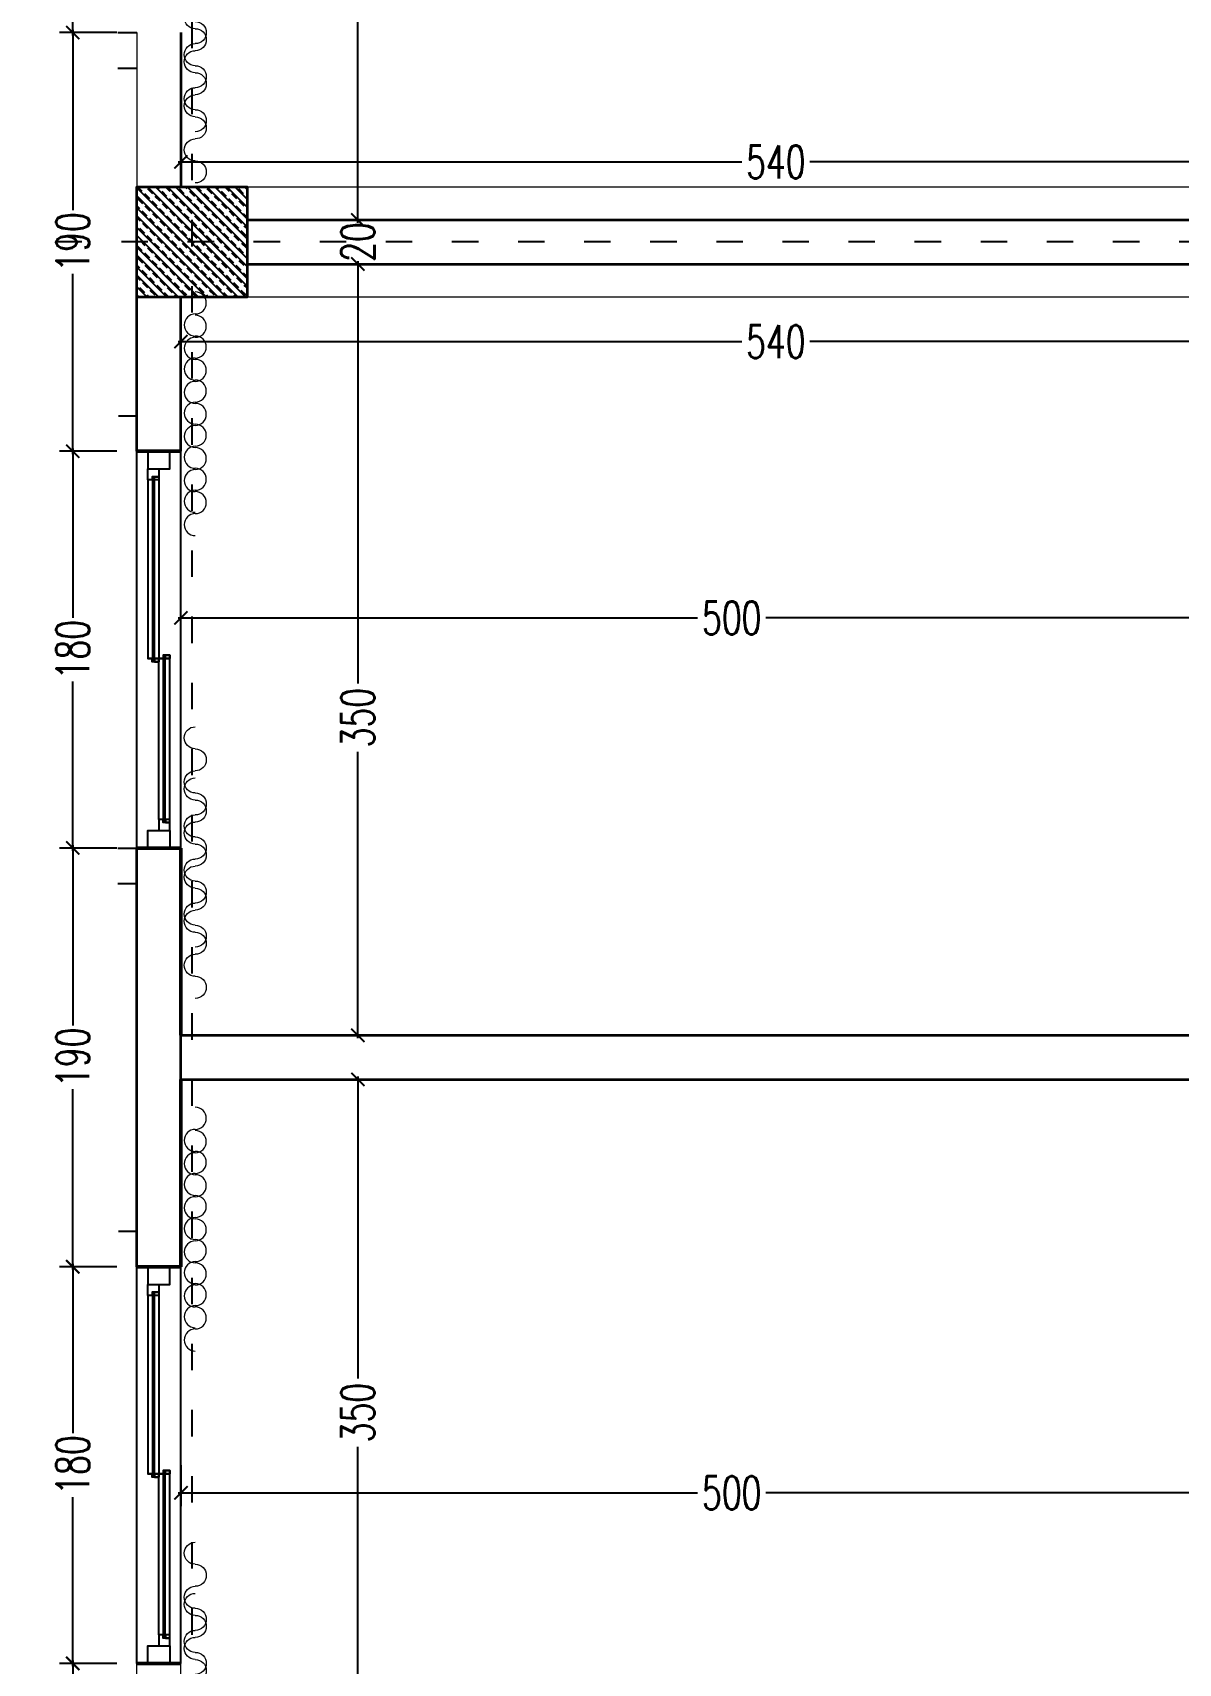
# Model space of a CAD drawing. Header units: centimetres. Extents: x -3207095 to 15275363, y -32656 to 4798027.
# Drawn here: x 690170 to 690690, y 4437309 to 4438049 of the extents above; entities that cross this region are included whole.
import ezdxf

# ---------------------------------------------------------------- set-up
doc = ezdxf.new("R2010")
doc.units = ezdxf.units.CM
doc.linetypes.add('ACAD_ISO03W100', pattern=[30, 12, -18])
doc.linetypes.add('DUZ', pattern=[500, 500])
doc.layers.get('0').update_dxf_attribs({"color": 1, "linetype": 'DUZ'})
for name, color, linetype in [('AGAC', 116, 'Continuous'), ('DIM', 1, 'DUZ'), ('KOLTAR_F', 145, 'Continuous'), ('PEN', 161, 'Continuous'), ('söve', 26, 'DUZ')]:
    doc.layers.add(name, color=color, linetype=linetype)
for name, color, linetype, lineweight in [('cam', 143, 'Continuous', 20), ('DUV', 220, 'Continuous', 50), ('DUVAR', 7, 'Continuous', 35), ('FE_PERDE', 205, 'Continuous', 15), ('gor25', 142, 'Continuous', 25), ('iç duvar', 7, 'Continuous', 50), ('KOLON_F', 3, 'Continuous', 35)]:
    doc.layers.add(name, color=color, linetype=linetype, lineweight=lineweight)
doc.styles.add('DIM', font='ROMANSTW.SHX', dxfattribs={"width": 0.7})
doc.dimstyles.new('1_100', dxfattribs={"dimtxt": 15, "dimasz": 6, "dimexe": 6, "dimexo": 0, "dimgap": 2, "dimtad": 0, "dimdec": 1, "dimzin": 11, "dimdsep": 46, "dimtxsty": 'DIM', "dimblk": 'ARCHTICK', "dimcen": 3, "dimdle": 1.25, "dimclrt": 2, "dimadec": 0, "dimazin": 0, "dimtfac": 1.25, "dimtdec": 1, "dimtix": 1, "dimtofl": 0, "dimtmove": 1, "dimatfit": 3, "dimldrblk": 'ARCHTICK', "dimfxl": 20, "dimfxlon": 1, "dimtolj": 1, "dimtzin": 0, "dimarcsym": 0})
pattern_1 = [(135, (5194629.399, 3777345.264), (-4.4901280605, -4.4901280605), []), (135, (5194629.399, 3777349.754), (-4.4901280605, -4.4901280605), [3.175, -1.5875])]
pattern_2 = [(135, (5195369.399, 3777345.264), (-4.4901280605, -4.4901280605), []), (135, (5195369.399, 3777349.754), (-4.4901280605, -4.4901280605), [3.175, -1.5875])]

# ---------------------------------------------------------------- blocks, each defined once
blk = doc.blocks.new('GEN_BLOCK00601')
at = {"linetype": 'Continuous', "ltscale": 50}
for centre, start, end in [((50, 50), 0, 180), ((250, 50), 0, 180), ((450, 50), 0, 180), ((650, 50), 0, 180), ((850, 50), 0, 180), ((150, 50), 180, 0), ((350, 50), 180, 0), ((550, 50), 180, 0), ((750, 50), 180, 0), ((950, 50), 180, 0)]:
    blk.add_arc(centre, 50, start, end, dxfattribs=at)
for tag in ['Sfb', 'FLOOR']:
    blk.add_attdef(tag, (0, 0), '', height=1)
blk = doc.blocks.new('_ArchTick')
at = {"color": 0, "linetype": 'ByBlock', "const_width": 0.15}
blk.add_lwpolyline([(-0.5, -0.5), (0.5, 0.5)], dxfattribs=at)
blk = doc.blocks.new('*D4830')
at = {"layer": 'Defpoints', "color": 0, "linetype": 'Continuous', "lineweight": 5, "transparency": 16777216}
for p in [(690187.82, 4438228.74), (690216.93, 4438228.74), (690216.93, 4438048.74)]:
    blk.add_point(p, dxfattribs=at)
at = {"layer": 'DIM', "color": 0, "linetype": 'Continuous', "lineweight": -2, "transparency": 16777216}
for p, q in [((690207.82, 4438228.74), (690181.82, 4438228.74)), ((690187.82, 4438229.99), (690187.82, 4438153.24)), ((690187.82, 4438047.49), (690187.82, 4438124.24)), ((690207.82, 4438048.74), (690181.82, 4438048.74))]:
    blk.add_line(p, q, dxfattribs=at)
at = {"layer": 'DIM', "color": 0, "linetype": 'Continuous', "lineweight": -2, "transparency": 16777216, "xscale": 6, "yscale": 6, "zscale": 6}
for p, rotation in [((690187.82, 4438228.74), 90), ((690187.82, 4438048.74), 270)]:
    blk.add_blockref('_ArchTick', p, dxfattribs=dict(at, rotation=rotation))
at = {"layer": 'DIM', "color": 2, "linetype": 'Continuous', "lineweight": 5, "transparency": 16777216, "insert": (690187.82, 4438138.74), "char_height": 15, "attachment_point": 5, "rotation": 90, "style": 'DIM'}
blk.add_mtext('\\A1;180', dxfattribs=at)
blk = doc.blocks.new('*D4831')
at = {"layer": 'Defpoints', "color": 0, "linetype": 'Continuous', "lineweight": 5, "transparency": 16777216}
for p in [(690216.93, 4438048.74), (690187.82, 4437858.74), (690216.93, 4437858.74)]:
    blk.add_point(p, dxfattribs=at)
at = {"layer": 'DIM', "color": 0, "linetype": 'Continuous', "lineweight": -2, "transparency": 16777216}
for p, q in [((690207.82, 4438048.74), (690181.82, 4438048.74)), ((690187.82, 4438049.99), (690187.82, 4437968.24)), ((690187.82, 4437857.49), (690187.82, 4437939.24)), ((690207.82, 4437858.74), (690181.82, 4437858.74))]:
    blk.add_line(p, q, dxfattribs=at)
at = {"layer": 'DIM', "color": 0, "linetype": 'Continuous', "lineweight": -2, "transparency": 16777216, "xscale": 6, "yscale": 6, "zscale": 6}
for p, rotation in [((690187.82, 4438048.74), 90), ((690187.82, 4437858.74), 270)]:
    blk.add_blockref('_ArchTick', p, dxfattribs=dict(at, rotation=rotation))
at = {"layer": 'DIM', "color": 2, "linetype": 'Continuous', "lineweight": 5, "transparency": 16777216, "insert": (690187.82, 4437953.74), "char_height": 15, "attachment_point": 5, "rotation": 90, "style": 'DIM'}
blk.add_mtext('\\A1;190', dxfattribs=at)
blk = doc.blocks.new('*D4832')
at = {"layer": 'Defpoints', "color": 0, "linetype": 'Continuous', "lineweight": 5, "transparency": 16777216}
for p in [(690187.82, 4437858.74), (690216.93, 4437858.74), (690216.93, 4437678.74)]:
    blk.add_point(p, dxfattribs=at)
at = {"layer": 'DIM', "color": 0, "linetype": 'Continuous', "lineweight": -2, "transparency": 16777216}
for p, q in [((690207.82, 4437858.74), (690181.82, 4437858.74)), ((690187.82, 4437859.99), (690187.82, 4437783.24)), ((690187.82, 4437677.49), (690187.82, 4437754.24)), ((690207.82, 4437678.74), (690181.82, 4437678.74))]:
    blk.add_line(p, q, dxfattribs=at)
at = {"layer": 'DIM', "color": 0, "linetype": 'Continuous', "lineweight": -2, "transparency": 16777216, "xscale": 6, "yscale": 6, "zscale": 6}
for p, rotation in [((690187.82, 4437858.74), 90), ((690187.82, 4437678.74), 270)]:
    blk.add_blockref('_ArchTick', p, dxfattribs=dict(at, rotation=rotation))
at = {"layer": 'DIM', "color": 2, "linetype": 'Continuous', "lineweight": 5, "transparency": 16777216, "insert": (690187.82, 4437768.74), "char_height": 15, "attachment_point": 5, "rotation": 90, "style": 'DIM'}
blk.add_mtext('\\A1;180', dxfattribs=at)
blk = doc.blocks.new('*D4833')
at = {"layer": 'Defpoints', "color": 0, "linetype": 'Continuous', "lineweight": 5, "transparency": 16777216}
for p in [(690187.82, 4437678.74), (690216.93, 4437678.74), (690216.93, 4437488.74)]:
    blk.add_point(p, dxfattribs=at)
at = {"layer": 'DIM', "color": 0, "linetype": 'Continuous', "lineweight": -2, "transparency": 16777216}
for p, q in [((690207.82, 4437678.74), (690181.82, 4437678.74)), ((690187.82, 4437679.99), (690187.82, 4437598.24)), ((690187.82, 4437487.49), (690187.82, 4437569.24)), ((690207.82, 4437488.74), (690181.82, 4437488.74))]:
    blk.add_line(p, q, dxfattribs=at)
at = {"layer": 'DIM', "color": 0, "linetype": 'Continuous', "lineweight": -2, "transparency": 16777216, "xscale": 6, "yscale": 6, "zscale": 6}
for p, rotation in [((690187.82, 4437678.74), 90), ((690187.82, 4437488.74), 270)]:
    blk.add_blockref('_ArchTick', p, dxfattribs=dict(at, rotation=rotation))
at = {"layer": 'DIM', "color": 2, "linetype": 'Continuous', "lineweight": 5, "transparency": 16777216, "insert": (690187.82, 4437583.74), "char_height": 15, "attachment_point": 5, "rotation": 90, "style": 'DIM'}
blk.add_mtext('\\A1;190', dxfattribs=at)
blk = doc.blocks.new('*D4834')
at = {"layer": 'Defpoints', "color": 0, "linetype": 'Continuous', "lineweight": 5, "transparency": 16777216}
for p in [(690187.82, 4437488.74), (690216.93, 4437488.74), (690216.93, 4437308.74)]:
    blk.add_point(p, dxfattribs=at)
at = {"layer": 'DIM', "color": 0, "linetype": 'Continuous', "lineweight": -2, "transparency": 16777216}
for p, q in [((690207.82, 4437488.74), (690181.82, 4437488.74)), ((690187.82, 4437489.99), (690187.82, 4437413.24)), ((690187.82, 4437307.49), (690187.82, 4437384.24)), ((690207.82, 4437308.74), (690181.82, 4437308.74))]:
    blk.add_line(p, q, dxfattribs=at)
at = {"layer": 'DIM', "color": 0, "linetype": 'Continuous', "lineweight": -2, "transparency": 16777216, "xscale": 6, "yscale": 6, "zscale": 6}
for p, rotation in [((690187.82, 4437488.74), 90), ((690187.82, 4437308.74), 270)]:
    blk.add_blockref('_ArchTick', p, dxfattribs=dict(at, rotation=rotation))
at = {"layer": 'DIM', "color": 2, "linetype": 'Continuous', "lineweight": 5, "transparency": 16777216, "insert": (690187.82, 4437398.74), "char_height": 15, "attachment_point": 5, "rotation": 90, "style": 'DIM'}
blk.add_mtext('\\A1;180', dxfattribs=at)
blk = doc.blocks.new('*D4835')
at = {"layer": 'Defpoints', "color": 0, "linetype": 'Continuous', "lineweight": 5, "transparency": 16777216}
for p in [(690187.82, 4437308.74), (690216.93, 4437308.74), (690216.93, 4437118.74)]:
    blk.add_point(p, dxfattribs=at)
at = {"layer": 'DIM', "color": 0, "linetype": 'Continuous', "lineweight": -2, "transparency": 16777216}
for p, q in [((690207.82, 4437308.74), (690181.82, 4437308.74)), ((690187.82, 4437309.99), (690187.82, 4437228.24)), ((690187.82, 4437117.49), (690187.82, 4437199.24)), ((690207.82, 4437118.74), (690181.82, 4437118.74))]:
    blk.add_line(p, q, dxfattribs=at)
at = {"layer": 'DIM', "color": 0, "linetype": 'Continuous', "lineweight": -2, "transparency": 16777216, "xscale": 6, "yscale": 6, "zscale": 6}
for p, rotation in [((690187.82, 4437308.74), 90), ((690187.82, 4437118.74), 270)]:
    blk.add_blockref('_ArchTick', p, dxfattribs=dict(at, rotation=rotation))
at = {"layer": 'DIM', "color": 2, "linetype": 'Continuous', "lineweight": 5, "transparency": 16777216, "insert": (690187.82, 4437213.74), "char_height": 15, "attachment_point": 5, "rotation": 90, "style": 'DIM'}
blk.add_mtext('\\A1;190', dxfattribs=at)
blk = doc.blocks.new('*D4845')
at = {"layer": 'Defpoints', "color": 0, "linetype": 'Continuous', "lineweight": 5, "transparency": 16777216}
for p in [(690158.36, 4439758.74), (690181.82, 4439758.74), (690181.82, 4436818.74)]:
    blk.add_point(p, dxfattribs=at)
at = {"layer": 'DIM', "color": 0, "linetype": 'Continuous', "lineweight": -2, "transparency": 16777216}
for p, q in [((690178.36, 4439758.74), (690152.36, 4439758.74)), ((690158.36, 4439759.99), (690158.36, 4438309.24)), ((690158.36, 4436817.49), (690158.36, 4438268.24)), ((690178.36, 4436818.74), (690152.36, 4436818.74))]:
    blk.add_line(p, q, dxfattribs=at)
at = {"layer": 'DIM', "color": 0, "linetype": 'Continuous', "lineweight": -2, "transparency": 16777216, "xscale": 6, "yscale": 6, "zscale": 6}
for p, rotation in [((690158.36, 4439758.74), 90), ((690158.36, 4436818.74), 270)]:
    blk.add_blockref('_ArchTick', p, dxfattribs=dict(at, rotation=rotation))
at = {"layer": 'DIM', "color": 2, "linetype": 'Continuous', "lineweight": 5, "transparency": 16777216, "insert": (690158.36, 4438288.74), "char_height": 15, "attachment_point": 5, "rotation": 90, "style": 'DIM'}
blk.add_mtext('\\A1;2940', dxfattribs=at)
blk = doc.blocks.new('*D5748')
at = {"layer": 'Defpoints', "color": 0, "linetype": 'Continuous', "lineweight": 5, "transparency": 16777216}
for p in [(690266.93, 4438313.74), (690277.77, 4437963.74), (690317.21, 4437963.74)]:
    blk.add_point(p, dxfattribs=at)
at = {"layer": 'DIM', "color": 0, "linetype": 'Continuous', "lineweight": -2, "transparency": 16777216}
for p, q in [((690297.21, 4438313.74), (690323.21, 4438313.74)), ((690317.21, 4438314.99), (690317.21, 4438184.91)), ((690317.21, 4437962.49), (690317.21, 4438153.91)), ((690297.21, 4437963.74), (690323.21, 4437963.74))]:
    blk.add_line(p, q, dxfattribs=at)
at = {"layer": 'DIM', "color": 0, "linetype": 'Continuous', "lineweight": -2, "transparency": 16777216, "xscale": 6, "yscale": 6, "zscale": 6}
for p, rotation in [((690317.21, 4438313.74), 90), ((690317.21, 4437963.74), 270)]:
    blk.add_blockref('_ArchTick', p, dxfattribs=dict(at, rotation=rotation))
at = {"layer": 'DIM', "color": 2, "linetype": 'Continuous', "lineweight": 5, "transparency": 16777216, "insert": (690317.21, 4438169.41), "char_height": 15, "attachment_point": 5, "rotation": 90, "style": 'DIM'}
blk.add_mtext('\\A1;350', dxfattribs=at)
blk = doc.blocks.new('*D5749')
at = {"layer": 'Defpoints', "color": 0, "linetype": 'Continuous', "lineweight": 5, "transparency": 16777216}
for p in [(690277.77, 4437963.74), (690277.77, 4437943.74), (690317.21, 4437943.74)]:
    blk.add_point(p, dxfattribs=at)
at = {"layer": 'DIM', "color": 0, "linetype": 'Continuous', "lineweight": -2, "transparency": 16777216}
for p, q in [((690317.21, 4437963.74), (690317.21, 4437969.74)), ((690297.21, 4437963.74), (690323.21, 4437963.74)), ((690297.21, 4437943.74), (690323.21, 4437943.74)), ((690317.21, 4437943.74), (690317.21, 4437937.74))]:
    blk.add_line(p, q, dxfattribs=at)
at = {"layer": 'DIM', "color": 0, "linetype": 'Continuous', "lineweight": -2, "transparency": 16777216, "xscale": 6, "yscale": 6, "zscale": 6}
for p, rotation in [((690317.21, 4437963.74), 270), ((690317.21, 4437943.74), 90)]:
    blk.add_blockref('_ArchTick', p, dxfattribs=dict(at, rotation=rotation))
at = {"layer": 'DIM', "color": 2, "linetype": 'Continuous', "lineweight": 5, "transparency": 16777216, "insert": (690317.21, 4437953.74), "char_height": 15, "attachment_point": 5, "rotation": 90, "style": 'DIM'}
blk.add_mtext('\\A1;20', dxfattribs=at)
blk = doc.blocks.new('*D5750')
at = {"layer": 'Defpoints', "color": 0, "linetype": 'Continuous', "lineweight": 5, "transparency": 16777216}
for p in [(690277.77, 4437943.74), (690277.77, 4437593.74), (690317.21, 4437593.74)]:
    blk.add_point(p, dxfattribs=at)
at = {"layer": 'DIM', "color": 0, "linetype": 'Continuous', "lineweight": -2, "transparency": 16777216}
for p, q in [((690297.21, 4437943.74), (690323.21, 4437943.74)), ((690317.21, 4437944.99), (690317.21, 4437753.37)), ((690317.21, 4437592.49), (690317.21, 4437722.37)), ((690297.21, 4437593.74), (690323.21, 4437593.74))]:
    blk.add_line(p, q, dxfattribs=at)
at = {"layer": 'DIM', "color": 0, "linetype": 'Continuous', "lineweight": -2, "transparency": 16777216, "xscale": 6, "yscale": 6, "zscale": 6}
for p, rotation in [((690317.21, 4437943.74), 90), ((690317.21, 4437593.74), 270)]:
    blk.add_blockref('_ArchTick', p, dxfattribs=dict(at, rotation=rotation))
at = {"layer": 'DIM', "color": 2, "linetype": 'Continuous', "lineweight": 5, "transparency": 16777216, "insert": (690317.21, 4437737.87), "char_height": 15, "attachment_point": 5, "rotation": 90, "style": 'DIM'}
blk.add_mtext('\\A1;350', dxfattribs=at)
blk = doc.blocks.new('*D5751')
at = {"layer": 'Defpoints', "color": 0, "linetype": 'Continuous', "lineweight": 5, "transparency": 16777216}
for p in [(690277.77, 4437573.74), (690277.77, 4437223.74), (690317.21, 4437223.74)]:
    blk.add_point(p, dxfattribs=at)
at = {"layer": 'DIM', "color": 0, "linetype": 'Continuous', "lineweight": -2, "transparency": 16777216}
for p, q in [((690297.21, 4437573.74), (690323.21, 4437573.74)), ((690317.21, 4437574.99), (690317.21, 4437438.05)), ((690317.21, 4437222.49), (690317.21, 4437407.05)), ((690297.21, 4437223.74), (690323.21, 4437223.74))]:
    blk.add_line(p, q, dxfattribs=at)
at = {"layer": 'DIM', "color": 0, "linetype": 'Continuous', "lineweight": -2, "transparency": 16777216, "xscale": 6, "yscale": 6, "zscale": 6}
for p, rotation in [((690317.21, 4437573.74), 90), ((690317.21, 4437223.74), 270)]:
    blk.add_blockref('_ArchTick', p, dxfattribs=dict(at, rotation=rotation))
at = {"layer": 'DIM', "color": 2, "linetype": 'Continuous', "lineweight": 5, "transparency": 16777216, "insert": (690317.21, 4437422.55), "char_height": 15, "attachment_point": 5, "rotation": 90, "style": 'DIM'}
blk.add_mtext('\\A1;350', dxfattribs=at)
blk = doc.blocks.new('*D4863')
at = {"layer": 'Defpoints', "color": 0, "linetype": 'Continuous', "lineweight": 5, "transparency": 16777216}
for p in [(690236.93, 4437908.52), (690236.93, 4437907.43), (690776.93, 4437909.74)]:
    blk.add_point(p, dxfattribs=at)
at = {"layer": 'DIM', "color": 0, "linetype": 'Continuous', "lineweight": -2, "transparency": 16777216}
for p, q in [((690236.93, 4437907.43), (690236.93, 4437914.52)), ((690235.68, 4437908.52), (690491.43, 4437908.52)), ((690778.18, 4437908.52), (690522.43, 4437908.52)), ((690776.93, 4437909.74), (690776.93, 4437902.52))]:
    blk.add_line(p, q, dxfattribs=at)
at = {"layer": 'DIM', "color": 0, "linetype": 'Continuous', "lineweight": -2, "transparency": 16777216, "xscale": 6, "yscale": 6, "zscale": 6, "rotation": 180}
blk.add_blockref('_ArchTick', (690236.93, 4437908.52), dxfattribs=at)
at = {"layer": 'DIM', "color": 0, "linetype": 'Continuous', "lineweight": -2, "transparency": 16777216, "xscale": 6, "yscale": 6, "zscale": 6}
blk.add_blockref('_ArchTick', (690776.93, 4437908.52), dxfattribs=at)
at = {"layer": 'DIM', "color": 2, "linetype": 'Continuous', "lineweight": 5, "transparency": 16777216, "insert": (690506.93, 4437908.52), "char_height": 15, "attachment_point": 5, "style": 'DIM'}
blk.add_mtext('\\A1;540', dxfattribs=at)
blk = doc.blocks.new('*D4876')
at = {"layer": 'Defpoints', "color": 0, "linetype": 'Continuous', "lineweight": 5, "transparency": 16777216}
for p in [(690236.93, 4437783.16), (690236.93, 4437768.74), (690736.93, 4437768.74)]:
    blk.add_point(p, dxfattribs=at)
at = {"layer": 'DIM', "color": 0, "linetype": 'Continuous', "lineweight": -2, "transparency": 16777216}
for p, q in [((690236.93, 4437768.74), (690236.93, 4437789.16)), ((690736.93, 4437768.74), (690736.93, 4437789.16)), ((690235.68, 4437783.16), (690471.43, 4437783.16)), ((690738.18, 4437783.16), (690502.43, 4437783.16))]:
    blk.add_line(p, q, dxfattribs=at)
at = {"layer": 'DIM', "color": 0, "linetype": 'Continuous', "lineweight": -2, "transparency": 16777216, "xscale": 6, "yscale": 6, "zscale": 6, "rotation": 180}
blk.add_blockref('_ArchTick', (690236.93, 4437783.16), dxfattribs=at)
at = {"layer": 'DIM', "color": 0, "linetype": 'Continuous', "lineweight": -2, "transparency": 16777216, "xscale": 6, "yscale": 6, "zscale": 6}
blk.add_blockref('_ArchTick', (690736.93, 4437783.16), dxfattribs=at)
at = {"layer": 'DIM', "color": 2, "linetype": 'Continuous', "lineweight": 5, "transparency": 16777216, "insert": (690486.93, 4437783.16), "char_height": 15, "attachment_point": 5, "style": 'DIM'}
blk.add_mtext('\\A1;500', dxfattribs=at)
blk = doc.blocks.new('*D5711')
at = {"layer": 'Defpoints', "color": 0, "linetype": 'Continuous', "lineweight": 5, "transparency": 16777216}
for p in [(0, 4437573.74), (-26.4, 4437528.74), (690996.93, 4437528.74)]:
    blk.add_point(p, dxfattribs=at)
at = {"layer": 'DIM', "color": 0, "linetype": 'Continuous', "lineweight": -2, "transparency": 16777216}
for p, q in [((-6.4, 4437573.74), (-32.4, 4437573.74)), ((-26.4, 4437574.99), (-26.4, 4437561.74)), ((-26.4, 4437527.49), (-26.4, 4437540.74)), ((-6.4, 4437528.74), (-32.4, 4437528.74))]:
    blk.add_line(p, q, dxfattribs=at)
at = {"layer": 'DIM', "color": 0, "linetype": 'Continuous', "lineweight": -2, "transparency": 16777216, "xscale": 6, "yscale": 6, "zscale": 6}
for p, rotation in [((-26.4, 4437573.74), 90), ((-26.4, 4437528.74), 270)]:
    blk.add_blockref('_ArchTick', p, dxfattribs=dict(at, rotation=rotation))
at = {"layer": 'DIM', "color": 2, "linetype": 'Continuous', "lineweight": 5, "transparency": 16777216, "insert": (-26.4, 4437551.24), "char_height": 15, "attachment_point": 5, "rotation": 90, "style": 'DIM'}
blk.add_mtext('\\A1;45', dxfattribs=at)
blk = doc.blocks.new('*D5712')
at = {"layer": 'Defpoints', "color": 0, "linetype": 'Continuous', "lineweight": 5, "transparency": 16777216}
for p in [(690236.93, 4437398.74), (690736.93, 4437398.74), (690236.93, 4437386.14)]:
    blk.add_point(p, dxfattribs=at)
at = {"layer": 'DIM', "color": 0, "linetype": 'Continuous', "lineweight": -2, "transparency": 16777216}
for p, q in [((690236.93, 4437398.74), (690236.93, 4437380.14)), ((690736.93, 4437398.74), (690736.93, 4437380.14)), ((690235.68, 4437386.14), (690471.43, 4437386.14)), ((690738.18, 4437386.14), (690502.43, 4437386.14))]:
    blk.add_line(p, q, dxfattribs=at)
at = {"layer": 'DIM', "color": 0, "linetype": 'Continuous', "lineweight": -2, "transparency": 16777216, "xscale": 6, "yscale": 6, "zscale": 6, "rotation": 180}
blk.add_blockref('_ArchTick', (690236.93, 4437386.14), dxfattribs=at)
at = {"layer": 'DIM', "color": 0, "linetype": 'Continuous', "lineweight": -2, "transparency": 16777216, "xscale": 6, "yscale": 6, "zscale": 6}
blk.add_blockref('_ArchTick', (690736.93, 4437386.14), dxfattribs=at)
at = {"layer": 'DIM', "color": 2, "linetype": 'Continuous', "lineweight": 5, "transparency": 16777216, "insert": (690486.93, 4437386.14), "char_height": 15, "attachment_point": 5, "style": 'DIM'}
blk.add_mtext('\\A1;500', dxfattribs=at)
blk = doc.blocks.new('*D4606')
at = {"layer": 'Defpoints', "color": 0, "linetype": 'Continuous', "lineweight": 5, "transparency": 16777216}
for p in [(690236.93, 4437990.08), (690236.93, 4437990.08), (690776.93, 4437990.08)]:
    blk.add_point(p, dxfattribs=at)
at = {"layer": 'DIM', "color": 0, "linetype": 'Continuous', "lineweight": -2, "transparency": 16777216}
for p, q in [((690236.93, 4437990.08), (690236.93, 4437996.08)), ((690776.93, 4437990.08), (690776.93, 4437996.08)), ((690235.68, 4437990.08), (690491.43, 4437990.08)), ((690778.18, 4437990.08), (690522.43, 4437990.08))]:
    blk.add_line(p, q, dxfattribs=at)
at = {"layer": 'DIM', "color": 0, "linetype": 'Continuous', "lineweight": -2, "transparency": 16777216, "xscale": 6, "yscale": 6, "zscale": 6, "rotation": 180}
blk.add_blockref('_ArchTick', (690236.93, 4437990.08), dxfattribs=at)
at = {"layer": 'DIM', "color": 0, "linetype": 'Continuous', "lineweight": -2, "transparency": 16777216, "xscale": 6, "yscale": 6, "zscale": 6}
blk.add_blockref('_ArchTick', (690776.93, 4437990.08), dxfattribs=at)
at = {"layer": 'DIM', "color": 2, "linetype": 'Continuous', "lineweight": 5, "transparency": 16777216, "insert": (690506.93, 4437990.08), "char_height": 15, "attachment_point": 5, "style": 'DIM'}
blk.add_mtext('\\A1;540', dxfattribs=at)
blk = doc.blocks.new('*D5819')
at = {"layer": 'Defpoints', "color": 0, "linetype": 'Continuous', "lineweight": 5, "transparency": 16777216}
for p in [(691256.93, 4438668.74), (0, 4437978.74), (691238.54, 4437978.74)]:
    blk.add_point(p, dxfattribs=at)
at = {"layer": 'DIM', "color": 0, "linetype": 'Continuous', "lineweight": -2, "transparency": 16777216}
for p, q in [((691256.93, 4438668.74), (691232.54, 4438668.74)), ((691238.54, 4438669.99), (691238.54, 4438339.24)), ((691238.54, 4437977.49), (691238.54, 4438308.24)), ((691218.54, 4437978.74), (691244.54, 4437978.74))]:
    blk.add_line(p, q, dxfattribs=at)
at = {"layer": 'DIM', "color": 0, "linetype": 'Continuous', "lineweight": -2, "transparency": 16777216, "xscale": 6, "yscale": 6, "zscale": 6}
for p, rotation in [((691238.54, 4438668.74), 90), ((691238.54, 4437978.74), 270)]:
    blk.add_blockref('_ArchTick', p, dxfattribs=dict(at, rotation=rotation))
at = {"layer": 'DIM', "color": 2, "linetype": 'Continuous', "lineweight": 5, "transparency": 16777216, "insert": (691238.54, 4438323.74), "char_height": 15, "attachment_point": 5, "rotation": 90, "style": 'DIM'}
blk.add_mtext('\\A1;690', dxfattribs=at)

msp = doc.modelspace()

# ---------------------------------------------------------------- hatches: boundary and pattern name
at = {"layer": 'KOLTAR_F'}
h = msp.add_hatch(dxfattribs=at)
h.set_pattern_fill('ANSI33', color=256, angle=90, style=0)
h.set_pattern_definition(pattern_1)
h.paths.add_polyline_path([(690216.93, 4437928.74), (690216.93, 4437978.74), (690266.93, 4437978.74), (690266.93, 4437928.74)])
h = msp.add_hatch(dxfattribs=at)
h.set_pattern_fill('ANSI33', color=256, angle=90, style=0)
h.set_pattern_definition(pattern_1)
h.paths.add_polyline_path([(690216.93, 4437928.74), (690216.93, 4437978.74), (690266.93, 4437978.74), (690266.93, 4437928.74)])
h = msp.add_hatch(dxfattribs=at)
h.set_pattern_fill('ANSI33', color=256, angle=90, style=0)
h.set_pattern_definition(pattern_2)
h.paths.add_polyline_path([(690216.93, 4437928.74), (690216.93, 4437978.74), (690266.93, 4437978.74), (690266.93, 4437928.74)])
h = msp.add_hatch(dxfattribs=at)
h.set_pattern_fill('ANSI33', color=256, angle=90, style=0)
h.set_pattern_definition(pattern_2)
h.paths.add_polyline_path([(690216.93, 4437928.74), (690216.93, 4437978.74), (690266.93, 4437978.74), (690266.93, 4437928.74)])
h = msp.add_hatch(dxfattribs=at)
h.set_pattern_fill('ANSI33', color=256, angle=90, style=0)
h.set_pattern_definition(pattern_2)
h.paths.add_polyline_path([(690216.93, 4437928.74), (690216.93, 4437978.74), (690266.93, 4437978.74), (690266.93, 4437928.74)])
h = msp.add_hatch(dxfattribs=at)
h.set_pattern_fill('ANSI33', color=256, angle=90, style=0)
h.set_pattern_definition(pattern_2)
h.paths.add_polyline_path([(690216.93, 4437928.74), (690216.93, 4437978.74), (690266.93, 4437978.74), (690266.93, 4437928.74)])

# ---------------------------------------------------------------- linework, layer by layer
at = {"color": 232, "linetype": 'ACAD_ISO03W100'}
for p, q in [((690241.93, 4439853.74), (690241.93, 4436723.74)), ((694061.93, 4437953.74), (690121.93, 4437953.74))]:
    msp.add_line(p, q, dxfattribs=at)
at = {"layer": 'AGAC'}
for p, q in [((690216.93, 4437678.74), (690216.93, 4437858.74)), ((690216.93, 4437678.74), (690216.93, 4437858.74)), ((690216.93, 4437678.74), (690216.93, 4437858.74)), ((690236.93, 4437678.74), (690236.93, 4437858.74)), ((690236.93, 4437678.74), (690236.93, 4437858.74)), ((690236.93, 4437678.74), (690236.93, 4437858.74)), ((690216.93, 4437308.74), (690216.93, 4437488.74)), ((690216.93, 4437308.74), (690216.93, 4437488.74)), ((690216.93, 4437308.74), (690216.93, 4437488.74)), ((690236.93, 4437308.74), (690236.93, 4437488.74)), ((690236.93, 4437308.74), (690236.93, 4437488.74)), ((690236.93, 4437308.74), (690236.93, 4437488.74))]:
    msp.add_line(p, q, dxfattribs=at)
at = {"layer": 'cam'}
for p, q in [((690223.93, 4437847.24), (690223.93, 4437763.24)), ((690223.93, 4437847.24), (690223.93, 4437763.24)), ((690223.93, 4437847.24), (690223.93, 4437763.24)), ((690224.43, 4437847.24), (690224.43, 4437763.24)), ((690224.43, 4437847.24), (690224.43, 4437763.24)), ((690224.43, 4437847.24), (690224.43, 4437763.24)), ((690224.93, 4437847.24), (690224.93, 4437763.24)), ((690224.93, 4437847.24), (690224.93, 4437763.24)), ((690224.93, 4437847.24), (690224.93, 4437763.24)), ((690228.93, 4437690.24), (690228.93, 4437766.24)), ((690228.93, 4437690.24), (690228.93, 4437766.24)), ((690228.93, 4437690.24), (690228.93, 4437766.24)), ((690229.43, 4437690.24), (690229.43, 4437766.24)), ((690229.43, 4437690.24), (690229.43, 4437766.24)), ((690229.43, 4437690.24), (690229.43, 4437766.24)), ((690229.93, 4437690.24), (690229.93, 4437766.24)), ((690229.93, 4437690.24), (690229.93, 4437766.24)), ((690229.93, 4437690.24), (690229.93, 4437766.24)), ((690223.93, 4437477.24), (690223.93, 4437393.24)), ((690223.93, 4437477.24), (690223.93, 4437393.24)), ((690223.93, 4437477.24), (690223.93, 4437393.24)), ((690224.43, 4437477.24), (690224.43, 4437393.24)), ((690224.43, 4437477.24), (690224.43, 4437393.24)), ((690224.43, 4437477.24), (690224.43, 4437393.24)), ((690224.93, 4437477.24), (690224.93, 4437393.24)), ((690224.93, 4437477.24), (690224.93, 4437393.24)), ((690224.93, 4437477.24), (690224.93, 4437393.24)), ((690228.93, 4437320.24), (690228.93, 4437396.24)), ((690228.93, 4437320.24), (690228.93, 4437396.24)), ((690228.93, 4437320.24), (690228.93, 4437396.24)), ((690229.43, 4437320.24), (690229.43, 4437396.24)), ((690229.43, 4437320.24), (690229.43, 4437396.24)), ((690229.43, 4437320.24), (690229.43, 4437396.24)), ((690229.93, 4437320.24), (690229.93, 4437396.24)), ((690229.93, 4437320.24), (690229.93, 4437396.24)), ((690229.93, 4437320.24), (690229.93, 4437396.24))]:
    msp.add_line(p, q, dxfattribs=at)
at = {"layer": 'DUV'}
for p, q in [((690236.93, 4437858.74), (690216.93, 4437858.74)), ((690236.93, 4437858.74), (690216.93, 4437858.74)), ((690236.93, 4437858.74), (690216.93, 4437858.74)), ((690236.93, 4437858.74), (690216.93, 4437858.74)), ((690236.93, 4437858.74), (690216.93, 4437858.74)), ((690236.93, 4437678.74), (690216.93, 4437678.74)), ((690236.93, 4437678.74), (690216.93, 4437678.74)), ((690236.93, 4437678.74), (690216.93, 4437678.74)), ((690236.93, 4437678.74), (690216.93, 4437678.74)), ((690236.93, 4437678.74), (690216.93, 4437678.74)), ((690236.93, 4437678.74), (690236.93, 4437593.74)), ((690236.93, 4437488.74), (690236.93, 4437573.74)), ((690236.93, 4437488.74), (690216.93, 4437488.74)), ((690236.93, 4437488.74), (690216.93, 4437488.74)), ((690236.93, 4437488.74), (690216.93, 4437488.74)), ((690236.93, 4437488.74), (690216.93, 4437488.74)), ((690236.93, 4437488.74), (690216.93, 4437488.74)), ((690236.93, 4437488.74), (690216.93, 4437488.74)), ((690236.93, 4437488.74), (690216.93, 4437488.74)), ((690236.93, 4437308.74), (690216.93, 4437308.74)), ((690236.93, 4437308.74), (690216.93, 4437308.74)), ((690236.93, 4437308.74), (690216.93, 4437308.74)), ((690236.93, 4437308.74), (690216.93, 4437308.74)), ((690236.93, 4437308.74), (690216.93, 4437308.74)), ((690236.93, 4437308.74), (690216.93, 4437308.74)), ((690236.93, 4437308.74), (690216.93, 4437308.74))]:
    msp.add_line(p, q, dxfattribs=at)
at = {"layer": 'DUVAR'}
for p, q in [((690236.93, 4438048.74), (690236.93, 4437978.74)), ((690236.93, 4438048.74), (690236.93, 4437978.74)), ((690266.93, 4437963.74), (690736.93, 4437963.74)), ((690266.93, 4437943.74), (690736.93, 4437943.74)), ((690216.93, 4437858.74), (690216.93, 4437928.74)), ((690216.93, 4437858.74), (690216.93, 4437928.74)), ((690236.93, 4437858.74), (690236.93, 4437928.74)), ((690236.93, 4437858.74), (690236.93, 4437928.74)), ((690236.93, 4437858.74), (690216.93, 4437858.74)), ((690236.93, 4437858.74), (690216.93, 4437858.74)), ((690236.93, 4437858.74), (690216.93, 4437858.74)), ((690236.93, 4437678.74), (690216.93, 4437678.74)), ((690216.93, 4437488.74), (690216.93, 4437678.74)), ((690236.93, 4437678.74), (690216.93, 4437678.74)), ((690216.93, 4437488.74), (690216.93, 4437678.74)), ((690236.93, 4437678.74), (690216.93, 4437678.74)), ((690236.93, 4437488.74), (690236.93, 4437678.74)), ((690236.93, 4437488.74), (690236.93, 4437678.74)), ((690236.93, 4437593.74), (690236.93, 4437678.74)), ((690236.93, 4437593.74), (690736.93, 4437593.74)), ((690236.93, 4437573.74), (690736.93, 4437573.74)), ((690236.93, 4437573.74), (690236.93, 4437488.74)), ((690236.93, 4437488.74), (690216.93, 4437488.74)), ((690236.93, 4437488.74), (690216.93, 4437488.74)), ((690236.93, 4437488.74), (690216.93, 4437488.74)), ((690236.93, 4437308.74), (690216.93, 4437308.74)), ((690236.93, 4437308.74), (690216.93, 4437308.74)), ((690236.93, 4437308.74), (690216.93, 4437308.74))]:
    msp.add_line(p, q, dxfattribs=at)
at = {"layer": 'gor25'}
for p, q in [((690221.93, 4437845.74), (690221.93, 4437764.74)), ((690221.93, 4437845.74), (690221.93, 4437764.74)), ((690221.93, 4437845.74), (690221.93, 4437764.74)), ((690226.93, 4437845.74), (690226.93, 4437764.74)), ((690226.93, 4437845.74), (690226.93, 4437764.74)), ((690226.93, 4437845.74), (690226.93, 4437764.74)), ((690226.93, 4437691.74), (690226.93, 4437764.74)), ((690226.93, 4437691.74), (690226.93, 4437764.74)), ((690226.93, 4437691.74), (690226.93, 4437764.74)), ((690231.93, 4437691.74), (690231.93, 4437764.74)), ((690231.93, 4437691.74), (690231.93, 4437764.74)), ((690231.93, 4437691.74), (690231.93, 4437764.74)), ((690221.93, 4437475.74), (690221.93, 4437394.74)), ((690221.93, 4437475.74), (690221.93, 4437394.74)), ((690221.93, 4437475.74), (690221.93, 4437394.74)), ((690226.93, 4437475.74), (690226.93, 4437394.74)), ((690226.93, 4437475.74), (690226.93, 4437394.74)), ((690226.93, 4437475.74), (690226.93, 4437394.74)), ((690226.93, 4437321.74), (690226.93, 4437394.74)), ((690226.93, 4437321.74), (690226.93, 4437394.74)), ((690226.93, 4437321.74), (690226.93, 4437394.74)), ((690231.93, 4437321.74), (690231.93, 4437394.74)), ((690231.93, 4437321.74), (690231.93, 4437394.74)), ((690231.93, 4437321.74), (690231.93, 4437394.74))]:
    msp.add_line(p, q, dxfattribs=at)
at = {"layer": 'iç duvar', "color": 7, "lineweight": 18}
for p, q in [((690216.93, 4438048.74), (690216.93, 4437978.74)), ((690216.93, 4438048.74), (690216.93, 4437978.74)), ((690216.93, 4438048.74), (690216.93, 4437978.74)), ((690236.93, 4438048.74), (690236.93, 4437978.74)), ((690216.93, 4437858.74), (690216.93, 4437928.74)), ((690236.93, 4437858.74), (690236.93, 4437928.74)), ((690216.93, 4437488.74), (690216.93, 4437678.74)), ((690216.93, 4437118.74), (690216.93, 4437308.74)), ((690236.93, 4437118.74), (690236.93, 4437308.74))]:
    msp.add_line(p, q, dxfattribs=at)
at = {"layer": 'iç duvar', "color": 252, "linetype": 'Continuous', "lineweight": 5, "true_color": 0x939598}
for p, q in [((690266.93, 4437978.74), (690736.93, 4437978.74)), ((690736.93, 4437928.74), (690266.93, 4437928.74))]:
    msp.add_line(p, q, dxfattribs=at)
at = {"layer": 'KOLON_F'}
msp.add_lwpolyline([(690216.93, 4437928.74), (690216.93, 4437978.74), (690266.93, 4437978.74), (690266.93, 4437928.74)], close=True, dxfattribs=at)
msp.add_lwpolyline([(690216.93, 4437928.74), (690216.93, 4437978.74), (690266.93, 4437978.74), (690266.93, 4437928.74)], close=True, dxfattribs=at)
msp.add_lwpolyline([(690216.93, 4437928.74), (690216.93, 4437978.74), (690266.93, 4437978.74), (690266.93, 4437928.74)], close=True, dxfattribs=at)
msp.add_lwpolyline([(690216.93, 4437928.74), (690216.93, 4437978.74), (690266.93, 4437978.74), (690266.93, 4437928.74)], close=True, dxfattribs=at)
msp.add_lwpolyline([(690216.93, 4437928.74), (690216.93, 4437978.74), (690266.93, 4437978.74), (690266.93, 4437928.74)], close=True, dxfattribs=at)
msp.add_lwpolyline([(690216.93, 4437928.74), (690216.93, 4437978.74), (690266.93, 4437978.74), (690266.93, 4437928.74)], close=True, dxfattribs=at)
at = {"layer": 'PEN'}
for points in [[(690221.93, 4437850.74), (690221.93, 4437850.74), (690231.93, 4437850.74), (690231.93, 4437858.74), (690231.93, 4437858.74), (690221.93, 4437858.74), (690221.93, 4437858.74), (690221.93, 4437858.74), (690221.93, 4437850.74)], [(690221.93, 4437850.74), (690221.93, 4437850.74), (690231.93, 4437850.74), (690231.93, 4437858.74), (690231.93, 4437858.74), (690221.93, 4437858.74), (690221.93, 4437858.74), (690221.93, 4437858.74), (690221.93, 4437850.74)], [(690221.93, 4437850.74), (690221.93, 4437850.74), (690231.93, 4437850.74), (690231.93, 4437858.74), (690231.93, 4437858.74), (690221.93, 4437858.74), (690221.93, 4437858.74), (690221.93, 4437858.74), (690221.93, 4437850.74)], [(690221.93, 4437850.74), (690221.93, 4437850.74), (690226.93, 4437850.74), (690226.93, 4437847.24), (690224.93, 4437847.24), (690223.93, 4437847.24), (690223.93, 4437845.74), (690221.93, 4437845.74), (690221.93, 4437850.74)], [(690221.93, 4437850.74), (690221.93, 4437850.74), (690226.93, 4437850.74), (690226.93, 4437847.24), (690224.93, 4437847.24), (690223.93, 4437847.24), (690223.93, 4437845.74), (690221.93, 4437845.74), (690221.93, 4437850.74)], [(690221.93, 4437850.74), (690221.93, 4437850.74), (690226.93, 4437850.74), (690226.93, 4437847.24), (690224.93, 4437847.24), (690223.93, 4437847.24), (690223.93, 4437845.74), (690221.93, 4437845.74), (690221.93, 4437850.74)], [(690226.93, 4437847.24), (690226.93, 4437845.74), (690224.93, 4437845.74), (690224.93, 4437847.24)], [(690226.93, 4437847.24), (690226.93, 4437845.74), (690224.93, 4437845.74), (690224.93, 4437847.24)], [(690226.93, 4437847.24), (690226.93, 4437845.74), (690224.93, 4437845.74), (690224.93, 4437847.24)], [(690226.93, 4437764.74), (690226.93, 4437764.74), (690231.93, 4437764.74), (690231.93, 4437766.24), (690229.93, 4437766.24), (690228.93, 4437766.24), (690228.93, 4437764.74), (690226.93, 4437764.74), (690226.93, 4437764.74)], [(690226.93, 4437764.74), (690226.93, 4437764.74), (690231.93, 4437764.74), (690231.93, 4437766.24), (690229.93, 4437766.24), (690228.93, 4437766.24), (690228.93, 4437764.74), (690226.93, 4437764.74), (690226.93, 4437764.74)], [(690226.93, 4437764.74), (690226.93, 4437764.74), (690231.93, 4437764.74), (690231.93, 4437766.24), (690229.93, 4437766.24), (690228.93, 4437766.24), (690228.93, 4437764.74), (690226.93, 4437764.74), (690226.93, 4437764.74)], [(690231.93, 4437766.24), (690231.93, 4437764.74), (690229.93, 4437764.74), (690229.93, 4437766.24)], [(690231.93, 4437766.24), (690231.93, 4437764.74), (690229.93, 4437764.74), (690229.93, 4437766.24)], [(690231.93, 4437766.24), (690231.93, 4437764.74), (690229.93, 4437764.74), (690229.93, 4437766.24)], [(690221.93, 4437764.74), (690221.93, 4437764.74), (690226.93, 4437764.74), (690226.93, 4437763.24), (690224.93, 4437763.24), (690223.93, 4437763.24), (690223.93, 4437764.74), (690221.93, 4437764.74), (690221.93, 4437764.74)], [(690221.93, 4437764.74), (690221.93, 4437764.74), (690226.93, 4437764.74), (690226.93, 4437763.24), (690224.93, 4437763.24), (690223.93, 4437763.24), (690223.93, 4437764.74), (690221.93, 4437764.74), (690221.93, 4437764.74)], [(690221.93, 4437764.74), (690221.93, 4437764.74), (690226.93, 4437764.74), (690226.93, 4437763.24), (690224.93, 4437763.24), (690223.93, 4437763.24), (690223.93, 4437764.74), (690221.93, 4437764.74), (690221.93, 4437764.74)], [(690226.93, 4437763.24), (690226.93, 4437764.74), (690224.93, 4437764.74), (690224.93, 4437763.24)], [(690226.93, 4437763.24), (690226.93, 4437764.74), (690224.93, 4437764.74), (690224.93, 4437763.24)], [(690226.93, 4437763.24), (690226.93, 4437764.74), (690224.93, 4437764.74), (690224.93, 4437763.24)], [(690226.93, 4437686.74), (690226.93, 4437686.74), (690231.93, 4437686.74), (690231.93, 4437690.24), (690229.93, 4437690.24), (690228.93, 4437690.24), (690228.93, 4437691.74), (690226.93, 4437691.74), (690226.93, 4437686.74)], [(690226.93, 4437686.74), (690226.93, 4437686.74), (690231.93, 4437686.74), (690231.93, 4437690.24), (690229.93, 4437690.24), (690228.93, 4437690.24), (690228.93, 4437691.74), (690226.93, 4437691.74), (690226.93, 4437686.74)], [(690226.93, 4437686.74), (690226.93, 4437686.74), (690231.93, 4437686.74), (690231.93, 4437690.24), (690229.93, 4437690.24), (690228.93, 4437690.24), (690228.93, 4437691.74), (690226.93, 4437691.74), (690226.93, 4437686.74)], [(690231.93, 4437690.24), (690231.93, 4437691.74), (690229.93, 4437691.74), (690229.93, 4437690.24)], [(690231.93, 4437690.24), (690231.93, 4437691.74), (690229.93, 4437691.74), (690229.93, 4437690.24)], [(690231.93, 4437690.24), (690231.93, 4437691.74), (690229.93, 4437691.74), (690229.93, 4437690.24)], [(690221.93, 4437686.74), (690221.93, 4437686.74), (690231.93, 4437686.74), (690231.93, 4437678.74), (690231.93, 4437678.74), (690221.93, 4437678.74), (690221.93, 4437678.74), (690221.93, 4437678.74), (690221.93, 4437686.74)], [(690221.93, 4437686.74), (690221.93, 4437686.74), (690231.93, 4437686.74), (690231.93, 4437678.74), (690231.93, 4437678.74), (690221.93, 4437678.74), (690221.93, 4437678.74), (690221.93, 4437678.74), (690221.93, 4437686.74)], [(690221.93, 4437686.74), (690221.93, 4437686.74), (690231.93, 4437686.74), (690231.93, 4437678.74), (690231.93, 4437678.74), (690221.93, 4437678.74), (690221.93, 4437678.74), (690221.93, 4437678.74), (690221.93, 4437686.74)], [(690221.93, 4437480.74), (690221.93, 4437480.74), (690231.93, 4437480.74), (690231.93, 4437488.74), (690231.93, 4437488.74), (690221.93, 4437488.74), (690221.93, 4437488.74), (690221.93, 4437488.74), (690221.93, 4437480.74)], [(690221.93, 4437480.74), (690221.93, 4437480.74), (690231.93, 4437480.74), (690231.93, 4437488.74), (690231.93, 4437488.74), (690221.93, 4437488.74), (690221.93, 4437488.74), (690221.93, 4437488.74), (690221.93, 4437480.74)], [(690221.93, 4437480.74), (690221.93, 4437480.74), (690231.93, 4437480.74), (690231.93, 4437488.74), (690231.93, 4437488.74), (690221.93, 4437488.74), (690221.93, 4437488.74), (690221.93, 4437488.74), (690221.93, 4437480.74)], [(690221.93, 4437480.74), (690221.93, 4437480.74), (690226.93, 4437480.74), (690226.93, 4437477.24), (690224.93, 4437477.24), (690223.93, 4437477.24), (690223.93, 4437475.74), (690221.93, 4437475.74), (690221.93, 4437480.74)], [(690221.93, 4437480.74), (690221.93, 4437480.74), (690226.93, 4437480.74), (690226.93, 4437477.24), (690224.93, 4437477.24), (690223.93, 4437477.24), (690223.93, 4437475.74), (690221.93, 4437475.74), (690221.93, 4437480.74)], [(690221.93, 4437480.74), (690221.93, 4437480.74), (690226.93, 4437480.74), (690226.93, 4437477.24), (690224.93, 4437477.24), (690223.93, 4437477.24), (690223.93, 4437475.74), (690221.93, 4437475.74), (690221.93, 4437480.74)], [(690226.93, 4437477.24), (690226.93, 4437475.74), (690224.93, 4437475.74), (690224.93, 4437477.24)], [(690226.93, 4437477.24), (690226.93, 4437475.74), (690224.93, 4437475.74), (690224.93, 4437477.24)], [(690226.93, 4437477.24), (690226.93, 4437475.74), (690224.93, 4437475.74), (690224.93, 4437477.24)], [(690226.93, 4437394.74), (690226.93, 4437394.74), (690231.93, 4437394.74), (690231.93, 4437396.24), (690229.93, 4437396.24), (690228.93, 4437396.24), (690228.93, 4437394.74), (690226.93, 4437394.74), (690226.93, 4437394.74)], [(690226.93, 4437394.74), (690226.93, 4437394.74), (690231.93, 4437394.74), (690231.93, 4437396.24), (690229.93, 4437396.24), (690228.93, 4437396.24), (690228.93, 4437394.74), (690226.93, 4437394.74), (690226.93, 4437394.74)], [(690226.93, 4437394.74), (690226.93, 4437394.74), (690231.93, 4437394.74), (690231.93, 4437396.24), (690229.93, 4437396.24), (690228.93, 4437396.24), (690228.93, 4437394.74), (690226.93, 4437394.74), (690226.93, 4437394.74)], [(690231.93, 4437396.24), (690231.93, 4437394.74), (690229.93, 4437394.74), (690229.93, 4437396.24)], [(690231.93, 4437396.24), (690231.93, 4437394.74), (690229.93, 4437394.74), (690229.93, 4437396.24)], [(690231.93, 4437396.24), (690231.93, 4437394.74), (690229.93, 4437394.74), (690229.93, 4437396.24)], [(690221.93, 4437394.74), (690221.93, 4437394.74), (690226.93, 4437394.74), (690226.93, 4437393.24), (690224.93, 4437393.24), (690223.93, 4437393.24), (690223.93, 4437394.74), (690221.93, 4437394.74), (690221.93, 4437394.74)], [(690221.93, 4437394.74), (690221.93, 4437394.74), (690226.93, 4437394.74), (690226.93, 4437393.24), (690224.93, 4437393.24), (690223.93, 4437393.24), (690223.93, 4437394.74), (690221.93, 4437394.74), (690221.93, 4437394.74)], [(690221.93, 4437394.74), (690221.93, 4437394.74), (690226.93, 4437394.74), (690226.93, 4437393.24), (690224.93, 4437393.24), (690223.93, 4437393.24), (690223.93, 4437394.74), (690221.93, 4437394.74), (690221.93, 4437394.74)], [(690226.93, 4437393.24), (690226.93, 4437394.74), (690224.93, 4437394.74), (690224.93, 4437393.24)], [(690226.93, 4437393.24), (690226.93, 4437394.74), (690224.93, 4437394.74), (690224.93, 4437393.24)], [(690226.93, 4437393.24), (690226.93, 4437394.74), (690224.93, 4437394.74), (690224.93, 4437393.24)], [(690226.93, 4437316.74), (690226.93, 4437316.74), (690231.93, 4437316.74), (690231.93, 4437320.24), (690229.93, 4437320.24), (690228.93, 4437320.24), (690228.93, 4437321.74), (690226.93, 4437321.74), (690226.93, 4437316.74)], [(690226.93, 4437316.74), (690226.93, 4437316.74), (690231.93, 4437316.74), (690231.93, 4437320.24), (690229.93, 4437320.24), (690228.93, 4437320.24), (690228.93, 4437321.74), (690226.93, 4437321.74), (690226.93, 4437316.74)], [(690226.93, 4437316.74), (690226.93, 4437316.74), (690231.93, 4437316.74), (690231.93, 4437320.24), (690229.93, 4437320.24), (690228.93, 4437320.24), (690228.93, 4437321.74), (690226.93, 4437321.74), (690226.93, 4437316.74)], [(690231.93, 4437320.24), (690231.93, 4437321.74), (690229.93, 4437321.74), (690229.93, 4437320.24)], [(690231.93, 4437320.24), (690231.93, 4437321.74), (690229.93, 4437321.74), (690229.93, 4437320.24)], [(690231.93, 4437320.24), (690231.93, 4437321.74), (690229.93, 4437321.74), (690229.93, 4437320.24)], [(690221.93, 4437316.74), (690221.93, 4437316.74), (690231.93, 4437316.74), (690231.93, 4437308.74), (690231.93, 4437308.74), (690221.93, 4437308.74), (690221.93, 4437308.74), (690221.93, 4437308.74), (690221.93, 4437316.74)], [(690221.93, 4437316.74), (690221.93, 4437316.74), (690231.93, 4437316.74), (690231.93, 4437308.74), (690231.93, 4437308.74), (690221.93, 4437308.74), (690221.93, 4437308.74), (690221.93, 4437308.74), (690221.93, 4437316.74)], [(690221.93, 4437316.74), (690221.93, 4437316.74), (690231.93, 4437316.74), (690231.93, 4437308.74), (690231.93, 4437308.74), (690221.93, 4437308.74), (690221.93, 4437308.74), (690221.93, 4437308.74), (690221.93, 4437316.74)]]:
    msp.add_lwpolyline(points, close=True, dxfattribs=at)
at = {"layer": 'söve'}
for p, q in [((690208.35, 4438048.74), (690216.93, 4438048.74)), ((690208.35, 4438032.61), (690216.93, 4438032.61)), ((690208.35, 4438032.61), (690216.93, 4438032.61)), ((690208.56, 4437874.87), (690216.93, 4437874.87)), ((690208.56, 4437874.87), (690216.93, 4437874.87)), ((690208.35, 4437678.74), (690216.93, 4437678.74)), ((690208.35, 4437678.74), (690216.93, 4437678.74)), ((690208.35, 4437662.61), (690216.93, 4437662.61)), ((690208.35, 4437662.61), (690216.93, 4437662.61)), ((690208.56, 4437504.87), (690216.93, 4437504.87))]:
    msp.add_line(p, q, dxfattribs=at)

# ---------------------------------------------------------------- block references
at = {"layer": 'FE_PERDE', "yscale": 0.100000202655411, "zscale": 0.100000202655411, "rotation": 270}
for p, xscale in [((690238.43, 4438003.74), -0.100000202655411), ((690238.43, 4437920.48), 0.100000202655411), ((690238.43, 4437633.74), -0.100000202655411), ((690238.43, 4437550.48), 0.100000202655411), ((690238.43, 4437263.74), -0.100000202655411)]:
    msp.add_blockref('GEN_BLOCK00601', p, dxfattribs=dict(at, xscale=xscale))
at = {"layer": 'FE_PERDE', "extrusion": (0, 0, -1), "yscale": 0.100000202655411, "zscale": -0.100000202655411}
for p, xscale, rotation in [((-690238.43, 4437980.52), 0.100000202655411, 90), ((-690238.43, 4437980.52), 0.100000202655411, 90.00000000000001), ((-690238.43, 4437931.07), -0.100000202655411, 90), ((-690238.43, 4437931.07), -0.100000202655411, 90), ((-690238.43, 4437610.52), 0.100000202655411, 90.00000000000001), ((-690238.43, 4437561.07), -0.100000202655411, 90), ((-690238.43, 4437240.52), 0.100000202655411, 90), ((-690238.43, 4437240.52), 0.100000202655411, 90.00000000000001)]:
    msp.add_blockref('GEN_BLOCK00601', p, dxfattribs=dict(at, xscale=xscale, rotation=rotation))

# ---------------------------------------------------------------- dimensions: what is measured, and where the dimension line sits
at = {"layer": 'DIM', "linetype": 'Continuous', "lineweight": 5}
for base, p1, p2, picture, middle in [((690158.36, 4439758.74), (690181.82, 4436818.74), (690181.82, 4439758.74), '*D4845', (690158.36, 4438288.74)), ((691238.54, 4437978.74), (691256.93, 4438668.74), (0, 4437978.74), '*D5819', (691238.54, 4438323.74)), ((690187.82, 4438228.74), (690216.93, 4438048.74), (690216.93, 4438228.74), '*D4830', (690187.82, 4438138.74)), ((690187.82, 4437858.74), (690216.93, 4438048.74), (690216.93, 4437858.74), '*D4831', (690187.82, 4437953.74)), ((690317.21, 4437943.74), (690277.77, 4437963.74), (690277.77, 4437943.74), '*D5749', (690317.21, 4437953.74)), ((690187.82, 4437858.74), (690216.93, 4437678.74), (690216.93, 4437858.74), '*D4832', (690187.82, 4437768.74)), ((690187.82, 4437678.74), (690216.93, 4437488.74), (690216.93, 4437678.74), '*D4833', (690187.82, 4437583.74)), ((-26.4, 4437528.74), (0, 4437573.74), (690996.93, 4437528.74), '*D5711', (-26.4, 4437551.24)), ((690187.82, 4437488.74), (690216.93, 4437308.74), (690216.93, 4437488.74), '*D4834', (690187.82, 4437398.74)), ((690187.82, 4437308.74), (690216.93, 4437118.74), (690216.93, 4437308.74), '*D4835', (690187.82, 4437213.74))]:
    dim = msp.add_linear_dim(base=base, p1=p1, p2=p2, angle=90, dimstyle='1_100', dxfattribs=at)
    dim.commit()
    dim.dimension.update_dxf_attribs({"geometry": picture, "text_midpoint": middle})
for base, p1, p2, picture, middle in [((690317.21, 4437963.74), (690266.93, 4438313.74), (690277.77, 4437963.74), '*D5748', (690317.21, 4438169.41)), ((690317.21, 4437593.74), (690277.77, 4437943.74), (690277.77, 4437593.74), '*D5750', (690317.21, 4437737.87)), ((690317.21, 4437223.74), (690277.77, 4437573.74), (690277.77, 4437223.74), '*D5751', (690317.21, 4437422.55))]:
    dim = msp.add_linear_dim(base=base, p1=p1, p2=p2, angle=90, dimstyle='1_100', dxfattribs=at)
    dim.commit()
    dim.dimension.update_dxf_attribs({"geometry": picture, "text_midpoint": middle, "dimtype": 160})
for base, p1, p2, picture, middle in [((690236.93, 4437990.08), (690776.93, 4437990.08), (690236.93, 4437990.08), '*D4606', (690506.93, 4437990.08)), ((690236.93, 4437908.52), (690776.93, 4437909.74), (690236.93, 4437907.43), '*D4863', (690506.93, 4437908.52)), ((690236.93, 4437783.16), (690736.93, 4437768.74), (690236.93, 4437768.74), '*D4876', (690486.93, 4437783.16)), ((690236.93, 4437386.14), (690736.93, 4437398.74), (690236.93, 4437398.74), '*D5712', (690486.93, 4437386.14))]:
    dim = msp.add_linear_dim(base=base, p1=p1, p2=p2, dimstyle='1_100', dxfattribs=at)
    dim.commit()
    dim.dimension.update_dxf_attribs({"geometry": picture, "text_midpoint": middle})

doc.saveas('drawing.dxf')
